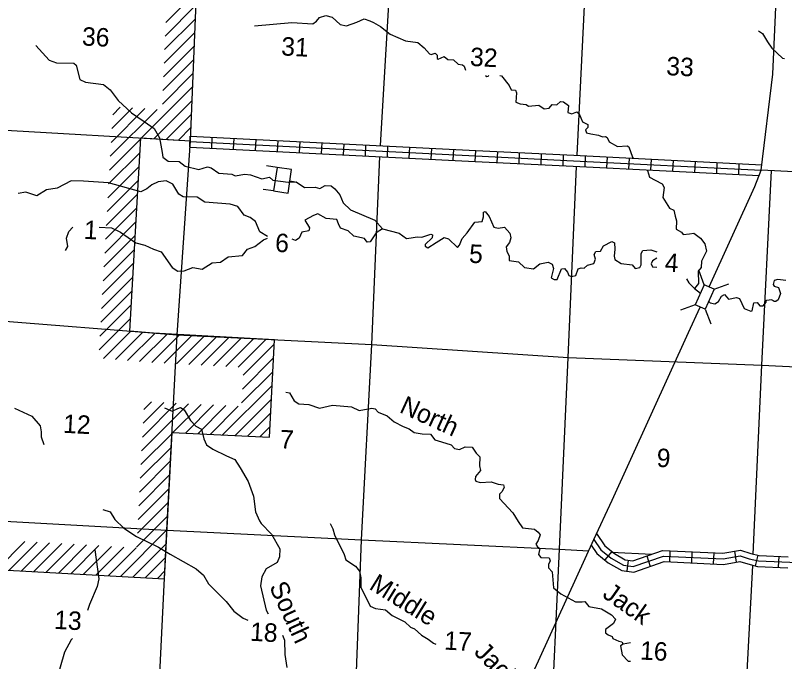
# Model space of a CAD drawing. Extents: x 207145 to 882112, y 15644499 to 16934720.
# Drawn here: x 846431 to 867303, y 16854121 to 16871642 of the extents above; entities that cross this region are included whole.
import ezdxf

# ---------------------------------------------------------------- set-up
doc = ezdxf.new("R2010")
doc.units = 0
for name, color, linetype in [('L13', 7, 'Continuous'), ('L14', 7, 'Continuous'), ('L18', 7, 'Continuous'), ('L3', 7, 'Continuous'), ('L37', 7, 'Continuous'), ('L4', 7, 'Continuous'), ('L6', 7, 'Continuous'), ('L8', 7, 'Continuous')]:
    doc.layers.add(name, color=color, linetype=linetype)

msp = doc.modelspace()

# ---------------------------------------------------------------- linework, layer by layer
at = {"layer": 'L13'}
msp.add_line((862607, 16857091), (863697, 16857033), dxfattribs=at)
for points in [[(849528, 16836606), (849760, 16841907), (850044, 16847239), (850291, 16852489), (850543, 16857689), (850825, 16862979), (851181, 16868241), (851397, 16873560), (851631, 16878727), (851891, 16883913)], [(856339, 16868112), (856650, 16873339), (856911, 16878547), (857081, 16883547)], [(861672, 16867848), (861931, 16873009), (862159, 16878226), (862442, 16883390)], [(835481, 16869100), (840583, 16868837), (845849, 16868549), (851181, 16868241)], [(855088, 16841849), (855350, 16846907), (855623, 16852181), (855819, 16857426), (856101, 16862716), (856324, 16867813)], [(860605, 16846575), (860949, 16851924), (861195, 16857166), (861431, 16862366), (861658, 16867548)], [(866451, 16857034), (866684, 16862162), (866948, 16867437)], [(866669, 16867451), (872216, 16867174), (875763, 16866997)], [(835189, 16863928), (840315, 16863655), (845574, 16863393), (850825, 16862979), (856101, 16862716), (861431, 16862366), (866684, 16862162), (871927, 16861909), (877211, 16861654), (882112, 16861409)], [(834906, 16858537), (840035, 16858247), (845319, 16857975), (850543, 16857689), (855819, 16857426), (861195, 16857166), (861978, 16857124)], [(865369, 16835773), (865568, 16841076), (865873, 16846323), (866173, 16851638), (866436, 16856724)]]:
    msp.add_lwpolyline(points, dxfattribs=at)
at = {"layer": 'L18'}
for p, q in [((865123, 16864339), (864975, 16864734)), ((865123, 16864339), (864877, 16863796)), ((865395, 16864216), (865123, 16864339)), ((865395, 16864216), (865790, 16864365)), ((865395, 16864216), (865149, 16863673)), ((864877, 16863796), (864482, 16863647)), ((865149, 16863673), (864877, 16863796)), ((865149, 16863673), (865297, 16863278))]:
    msp.add_line(p, q, dxfattribs=at)
at = {"layer": 'L3'}
for points in [[(865259, 16864278), (866494, 16867002), (866668, 16867444), (866980, 16870052), (867091, 16872475)], [(852921, 16871355), (853929, 16871453), (854504, 16871414), (854600, 16871485), (854680, 16871589), (854859, 16871638), (855024, 16871596), (855247, 16871392), (855412, 16871358), (855694, 16871461), (855891, 16871551), (856046, 16871492), (856152, 16871445), (856339, 16871343), (856604, 16871129), (857013, 16870949), (857353, 16870906), (857521, 16870763), (857671, 16870597), (857712, 16870586), (857823, 16870622), (857878, 16870561), (857874, 16870477), (857906, 16870451), (858069, 16870526), (858165, 16870445), (858323, 16870437), (858443, 16870322), (858567, 16870299), (858607, 16870263), (858642, 16870159)], [(866590, 16871225), (866703, 16871152), (866842, 16870928), (866958, 16870754), (867244, 16870480), (867302, 16870469)], [(846984, 16870830), (847347, 16870426), (847544, 16870357), (848020, 16870349), (848084, 16870296), (848181, 16869906), (848336, 16869831), (848826, 16869764), (849002, 16869621), (849221, 16869333), (849580, 16868997), (849927, 16868762), (850193, 16868572), (850338, 16868322), (850410, 16867926), (850436, 16867799), (850573, 16867691), (850873, 16867676), (851034, 16867550), (851405, 16867464), (851643, 16867535), (851742, 16867513), (851952, 16867368), (852301, 16867333), (852391, 16867295), (852653, 16867340), (852811, 16867323), (853114, 16867207), (853325, 16867255), (853421, 16867174), (853836, 16867119), (854054, 16867125), (854272, 16866979), (854565, 16866981), (854688, 16866949), (854835, 16867034), (855002, 16867025), (855097, 16866936), (855231, 16866779), (855328, 16866556), (855527, 16866370), (856182, 16866094), (856395, 16865857)], [(859187, 16870016), (859219, 16869989), (859261, 16869995), (859278, 16870016)], [(859576, 16870016), (859621, 16870001), (859825, 16869740), (859886, 16869628), (860002, 16869614), (860032, 16869545), (860010, 16869287), (860125, 16869248), (860291, 16869222), (860355, 16869177), (860633, 16869204), (860778, 16869105), (860913, 16869131), (860993, 16869227), (861118, 16869221), (861223, 16869307), (861306, 16869295), (861435, 16869196), (861417, 16869013), (861532, 16868974), (861668, 16869025), (861732, 16868971), (861821, 16868758), (861968, 16868683), (861963, 16868600), (861902, 16868536), (861931, 16868459), (862046, 16868428), (862254, 16868392), (862360, 16868353), (862444, 16868357), (862484, 16868330), (862545, 16868210), (862773, 16868089), (863032, 16868101), (863073, 16868082), (863175, 16867801), (863208, 16867760)], [(863586, 16867440), (863640, 16867258), (863786, 16867175), (863982, 16867073), (864035, 16866978), (863996, 16866705), (864181, 16866411), (864296, 16866363), (864329, 16866194), (864372, 16866075), (864361, 16865850), (864507, 16865767), (864553, 16865698), (864722, 16865722), (864840, 16865741), (865025, 16865606), (865142, 16865449), (865182, 16865247), (865051, 16864978), (865041, 16864803), (864961, 16864707), (864969, 16864372), (864861, 16864235)], [(853271, 16865644), (853064, 16865772), (852945, 16866054), (852800, 16866162), (852636, 16866229), (852465, 16866464), (852259, 16866525), (851576, 16866577), (851366, 16866714), (850982, 16866725), (850869, 16866798), (850707, 16867066), (850520, 16867159), (850301, 16867129), (850130, 16867046), (849998, 16866936), (849836, 16866861), (848954, 16867099), (848279, 16867143), (847945, 16867152), (847567, 16866962), (847272, 16866911), (847013, 16866749), (846717, 16866848), (846507, 16866817)], [(856395, 16865857), (856222, 16865749), (856059, 16865498), (855975, 16865494), (855905, 16865590), (855615, 16865655), (855464, 16865805), (855251, 16865875), (855198, 16865986), (855154, 16866106), (854863, 16866138), (854636, 16866258), (854516, 16866214), (854284, 16866093), (854415, 16865885), (854394, 16865803), (854200, 16865763), (854133, 16865599), (854029, 16865538), (853942, 16865579)], [(856395, 16865857), (856848, 16865733), (857041, 16865589), (857168, 16865608), (857337, 16865640), (857461, 16865626), (857708, 16865713), (857749, 16865694), (857736, 16865611), (857551, 16865429), (857549, 16865387), (857622, 16865341), (857846, 16865480), (858063, 16865619), (858186, 16865588), (858425, 16865349), (858477, 16865416), (858554, 16865591), (858690, 16865747), (858895, 16866035), (859097, 16866058), (859129, 16866182), (859135, 16866307), (859178, 16866322), (859288, 16866190), (859415, 16865900), (859531, 16865877), (859699, 16865901), (859849, 16865735), (859876, 16865608), (859836, 16865485), (859746, 16865364), (859765, 16865238), (859826, 16865126), (859827, 16864992), (860085, 16864962), (860244, 16864811), (860493, 16864773), (860658, 16864907), (860887, 16864953), (860992, 16864897), (861028, 16864779), (860973, 16864522), (861046, 16864477), (861129, 16864481), (861245, 16864767), (861329, 16864780), (861416, 16864683), (861444, 16864590), (861518, 16864561), (861637, 16864588), (861704, 16864768), (861781, 16864798), (861864, 16864785), (861952, 16864872), (862130, 16864913), (862169, 16865028), (862134, 16865155), (862180, 16865237), (862306, 16865247), (862389, 16865393), (862613, 16865515), (862686, 16865478), (862694, 16865302), (862675, 16865110), (862696, 16865026), (862866, 16864916), (863165, 16864876), (863251, 16864779), (863378, 16864806), (863407, 16864880), (863415, 16865189), (863453, 16865270), (863671, 16865284), (863835, 16865228)], [(847788, 16865271), (847852, 16865376), (847814, 16865604), (847882, 16865784), (847989, 16865904)], [(848705, 16865900), (849040, 16865882), (849285, 16865769), (849704, 16865471), (849944, 16865409), (850180, 16865304), (850385, 16865227), (850681, 16864810), (850835, 16864710), (851011, 16864718), (851249, 16864805), (851498, 16864759), (851775, 16864937), (851993, 16864950), (852201, 16865098), (852596, 16865136), (852730, 16865305), (852926, 16865378), (853161, 16865558), (853271, 16865600)], [(863835, 16865059), (863714, 16864989), (863684, 16864907), (863722, 16864822), (863835, 16864816)], [(864640, 16864502), (864702, 16864394), (864861, 16864235)], [(867333, 16864450), (867117, 16864478), (867016, 16864458), (866994, 16864342), (867016, 16864299), (867140, 16864267), (867190, 16864098), (867132, 16863934), (867062, 16863887), (867021, 16863889), (866964, 16863925)], [(864861, 16864235), (865025, 16864114)], [(865249, 16863886), (865284, 16863845), (865408, 16863822), (865512, 16863884), (865594, 16864030), (865672, 16864076), (865735, 16864006), (865782, 16863945), (865994, 16863992), (866076, 16863963), (866204, 16863697), (866384, 16863621), (866418, 16863636), (866471, 16863850), (866555, 16863854), (866634, 16863766), (866718, 16863770), (866798, 16863866), (866809, 16863924), (866952, 16863942)], [(856840, 16845770), (858233, 16848910), (858838, 16850233), (860669, 16854241), (862123, 16857434), (862622, 16858494), (864699, 16863042), (865013, 16863734)], [(853772, 16861422), (853872, 16861408), (853994, 16861193), (854124, 16861111), (854390, 16861089), (854686, 16860989), (855033, 16861072), (855549, 16861028), (855761, 16860933), (856099, 16860991), (856190, 16860978), (856277, 16860881), (856522, 16860785), (856706, 16860625), (856950, 16860495), (857114, 16860428), (857251, 16860337), (857467, 16860301), (857692, 16860289), (857809, 16860132), (857990, 16860081), (858253, 16860000), (858349, 16859903), (858481, 16859871), (858635, 16859947), (858827, 16859937), (858935, 16859772), (859031, 16859675), (859026, 16859433), (859053, 16859307), (858919, 16859138), (858906, 16859055), (858929, 16859012), (859044, 16858973), (859338, 16858999), (859535, 16858930), (859676, 16858914), (859697, 16858838), (859633, 16858724), (859563, 16858661), (859565, 16858544), (859929, 16858157), (860076, 16857924), (860192, 16857751), (860516, 16857709), (860620, 16857628), (860667, 16857559), (860617, 16857402), (860553, 16857305), (860600, 16857236), (860664, 16857191), (860622, 16857026), (860685, 16856947), (860918, 16856935), (860939, 16856851), (860892, 16856753), (860896, 16856661), (860999, 16856555), (861034, 16856118), (861235, 16855957), (861633, 16855744), (861809, 16855743), (861884, 16855748), (861995, 16855617), (862334, 16855549), (862610, 16855392), (862712, 16855270), (862656, 16855156), (862447, 16854991), (862442, 16854900), (862514, 16854846), (862620, 16854798), (862643, 16854747), (862806, 16854671), (862889, 16854659), (862919, 16854590)], [(846403, 16860997), (846876, 16860780), (847105, 16860517), (847129, 16860348), (847131, 16860215), (847204, 16860010)], [(850474, 16861001), (850686, 16860915), (850840, 16860982), (850909, 16861012), (851014, 16860948), (851183, 16860655), (851325, 16860505), (851480, 16860422), (851541, 16860159), (851616, 16859997), (851786, 16859879), (852161, 16859701), (852389, 16859597), (852528, 16859372), (852751, 16859001), (852889, 16858609), (852942, 16858180), (853055, 16857940), (853101, 16857863), (853379, 16857572), (853609, 16857176), (853597, 16856959), (853531, 16856804), (853238, 16856635), (853117, 16856416), (853080, 16856175), (853237, 16855515), (853292, 16855418)], [(848808, 16858246), (849005, 16858186), (849128, 16857970), (849375, 16857740), (849714, 16857513), (850318, 16857222), (850634, 16857030), (851340, 16856634), (851532, 16856465), (851670, 16856232), (852155, 16855755), (852358, 16855486), (852616, 16855297), (852734, 16855246)], [(854974, 16857865), (855041, 16857719), (855091, 16857558), (855356, 16857026), (855399, 16856881), (855657, 16856709), (855767, 16856570), (855808, 16856392), (855803, 16856141), (856060, 16855626), (856199, 16855561), (856473, 16855521), (856657, 16855369), (856999, 16855201), (857150, 16855051), (857265, 16855012), (857448, 16854835), (857635, 16854725), (857779, 16854617), (857837, 16854590)], [(848584, 16857154), (848693, 16856363), (848649, 16856156), (848439, 16855666), (848392, 16855509)], [(847978, 16854747), (847946, 16854713), (847762, 16854380), (847527, 16853565), (847397, 16853321), (847417, 16853069), (847564, 16852359), (847537, 16852160), (847434, 16851948), (846930, 16851590), (846808, 16851488), (846638, 16851447), (846575, 16851350), (846501, 16851053), (846342, 16850902)], [(853683, 16854841), (853730, 16854703), (853743, 16854310), (853800, 16853964)], [(862919, 16854590), (862850, 16854552), (862896, 16854307), (863062, 16854131), (863118, 16854129)], [(863118, 16854627), (862919, 16854590)]]:
    msp.add_lwpolyline(points, dxfattribs=at)
at = {"layer": 'L37'}
for p, q in [((850511, 16871450), (851345, 16872285)), ((850496, 16871082), (851330, 16871916)), ((850481, 16870713), (851315, 16871548)), ((850466, 16870345), (851300, 16871179)), ((850451, 16869976), (851286, 16870811)), ((850436, 16869608), (851271, 16870442)), ((850421, 16869239), (851256, 16870074)), ((849853, 16868318), (851241, 16869705)), ((850187, 16868298), (851226, 16869337)), ((849049, 16868574), (849608, 16869133)), ((849071, 16868950), (849274, 16869152)), ((849006, 16867824), (850276, 16869094)), ((849027, 16868199), (849942, 16869114)), ((850521, 16868279), (851211, 16868968)), ((850856, 16868260), (851196, 16868600)), ((848984, 16867449), (849835, 16868299)), ((848962, 16867073), (849813, 16867924)), ((848941, 16866698), (849791, 16867549)), ((848919, 16866323), (849770, 16867173)), ((848897, 16865948), (849748, 16866798)), ((848876, 16865573), (849726, 16866423)), ((848854, 16865197), (849704, 16866048)), ((848832, 16864822), (849683, 16865673)), ((848811, 16864447), (849661, 16865297)), ((848789, 16864072), (849639, 16864922)), ((848767, 16863696), (849618, 16864547)), ((848746, 16863321), (849596, 16864172)), ((848724, 16862946), (849574, 16863796)), ((848702, 16862571), (849553, 16863421)), ((848820, 16862335), (849564, 16863079)), ((849148, 16862309), (849891, 16863053)), ((849475, 16862283), (850220, 16863028)), ((849803, 16862257), (850555, 16863009)), ((850131, 16862232), (850890, 16862991)), ((850466, 16862213), (851225, 16862972)), ((850801, 16862194), (851560, 16862953)), ((851136, 16862176), (851895, 16862935)), ((851471, 16862157), (852230, 16862916)), ((851806, 16862139), (852565, 16862898)), ((852140, 16862120), (852900, 16862879)), ((852475, 16862101), (853234, 16862860)), ((852610, 16861883), (853456, 16862729)), ((852590, 16861509), (853437, 16862355)), ((852570, 16861136), (853417, 16861982)), ((852054, 16860266), (853397, 16861608)), ((852391, 16860249), (853377, 16861235)), ((849857, 16859837), (851133, 16861113)), ((849877, 16860209), (850797, 16861130)), ((849896, 16860582), (850460, 16861146)), ((849915, 16860955), (850123, 16861163)), ((850707, 16860333), (851470, 16861096)), ((851044, 16860316), (851807, 16861079)), ((851381, 16860299), (852144, 16861062)), ((851717, 16860283), (852480, 16861045)), ((852728, 16860232), (853357, 16860861)), ((853064, 16860215), (853337, 16860488)), ((849838, 16859464), (850683, 16860308)), ((849819, 16859091), (850663, 16859936)), ((849799, 16858718), (850644, 16859563)), ((849780, 16858345), (850625, 16859190)), ((849761, 16857972), (850606, 16858817)), ((849742, 16857600), (850586, 16858444)), ((849722, 16857227), (850567, 16858072)), ((849281, 16856432), (850548, 16857699)), ((845929, 16856615), (846688, 16857375)), ((846264, 16856597), (847023, 16857356)), ((846599, 16856578), (847359, 16857338)), ((846934, 16856560), (847694, 16857320)), ((847269, 16856542), (848029, 16857301)), ((847605, 16856523), (848364, 16857283)), ((847940, 16856505), (848699, 16857265)), ((848275, 16856487), (849035, 16857246)), ((848610, 16856468), (849370, 16857228)), ((849616, 16856413), (850528, 16857326)), ((848945, 16856450), (849705, 16857209)), ((849951, 16856395), (850509, 16856953)), ((850286, 16856376), (850490, 16856580))]:
    msp.add_line(p, q, dxfattribs=at)
for points in [[(850479, 16856366), (850684, 16860334), (853322, 16860202), (853463, 16862848), (850179, 16863030), (849533, 16863081), (849836, 16868319), (851181, 16868241), (851397, 16873560), (846148, 16873839), (846200, 16875132), (844887, 16875210), (844964, 16876493), (843643, 16876572), (843727, 16878783)], [(835335, 16866514), (836520, 16866451), (836450, 16865130), (837741, 16865062), (837459, 16859773), (840107, 16859632), (840035, 16858247), (842677, 16858111), (842609, 16856797), (850479, 16856366)]]:
    msp.add_lwpolyline(points, dxfattribs=at)
at = {"layer": 'L6'}
for p, q in [((853531, 16867522), (853244, 16867563)), ((854026, 16867123), (853879, 16867145)), ((853439, 16866882), (853152, 16866924))]:
    msp.add_line(p, q, dxfattribs=at)
msp.add_lwpolyline([(853832, 16866825), (853925, 16867465), (853531, 16867522), (853439, 16866882)], close=True, dxfattribs=at)
at = {"layer": 'L8'}
for p, q in [((851162, 16868073), (851177, 16868371)), ((851758, 16868043), (851773, 16868341)), ((852353, 16868013), (852368, 16868311)), ((852949, 16867983), (852964, 16868281)), ((853545, 16867953), (853560, 16868251)), ((854141, 16867923), (854156, 16868221)), ((854737, 16867893), (854752, 16868191)), ((855333, 16867863), (855348, 16868161)), ((855929, 16867833), (855944, 16868131)), ((856524, 16867804), (856539, 16868102)), ((857120, 16867774), (857135, 16868072)), ((857716, 16867744), (857731, 16868042)), ((858312, 16867714), (858327, 16868012)), ((858908, 16867684), (858923, 16867982)), ((859504, 16867655), (859518, 16867953)), ((860100, 16867625), (860114, 16867923)), ((860696, 16867596), (860710, 16867894)), ((861291, 16867567), (861306, 16867865)), ((861887, 16867537), (861902, 16867835)), ((862483, 16867507), (862498, 16867805)), ((863079, 16867477), (863094, 16867775)), ((863675, 16867446), (863690, 16867744)), ((864270, 16867416), (864286, 16867714)), ((864866, 16867386), (864881, 16867684)), ((865462, 16867356), (865477, 16867654)), ((866058, 16867326), (866073, 16867624)), ((862611, 16857107), (862421, 16856877)), ((864190, 16857125), (864176, 16856827)), ((864786, 16857097), (864772, 16856799)), ((865382, 16857069), (865368, 16856771)), ((865939, 16857115), (865992, 16856821)), ((863061, 16856871), (863018, 16856576)), ((863561, 16856985), (863659, 16856703)), ((866578, 16857006), (866504, 16856717)), ((867142, 16856976), (867130, 16856678))]:
    msp.add_line(p, q, dxfattribs=at)
for points in [[(851177, 16868371), (858922, 16867983), (861581, 16867852), (866686, 16867593)], [(851169, 16868222), (858914, 16867833), (861574, 16867702), (866668, 16867444)], [(851162, 16868072), (858907, 16867683), (861566, 16867552), (866610, 16867297)], [(862123, 16857434), (862318, 16857156), (862598, 16856924), (862931, 16856739), (863197, 16856700), (864014, 16856984), (865632, 16856907), (866096, 16856992), (866342, 16856912), (866590, 16856849), (869132, 16856746)], [(862197, 16857590), (862429, 16857259), (862683, 16857048), (862980, 16856884), (863182, 16856854), (863992, 16857135), (865622, 16857058), (866106, 16857146), (866384, 16857056), (866612, 16856998), (867398, 16856966)], [(862051, 16857275), (862206, 16857053), (862513, 16856800), (862882, 16856595), (863211, 16856547), (864036, 16856833), (865642, 16856757), (866085, 16856837), (866301, 16856768), (866568, 16856700), (867386, 16856666)]]:
    msp.add_lwpolyline(points, dxfattribs=at)

# ---------------------------------------------------------------- texts
at = {"layer": 'L14'}
for s, p in [('36', (848229, 16870829)), ('31', (853635, 16870559)), ('32', (858757, 16870275)), ('33', (864083, 16870024)), ('1', (848280, 16865585)), ('6', (853470, 16865233)), ('5', (858731, 16864938)), ('4', (864041, 16864695)), ('12', (847716, 16860327)), ('7', (853598, 16859907)), ('9', (863821, 16859403)), ('13', (847475, 16855010)), ('18', (852790, 16854688)), ('17', (858058, 16854448)), ('16', (863371, 16854178))]:
    msp.add_text(s, height=500, rotation=356.9671, dxfattribs=at).set_placement(p)
at = {"layer": 'L4'}
for s, rotation, p in [('North', 335.4939, (856825, 16860891)), ('Middle', 328.1248, (856002, 16856105)), ('South', 294.7311, (853310, 16856155)), ('Jack', 324.7731, (862330, 16855888)), ('Jack', 314.4114, (858853, 16854355))]:
    msp.add_text(s, height=500, rotation=rotation, dxfattribs=at).set_placement(p)

doc.saveas('drawing.dxf')
